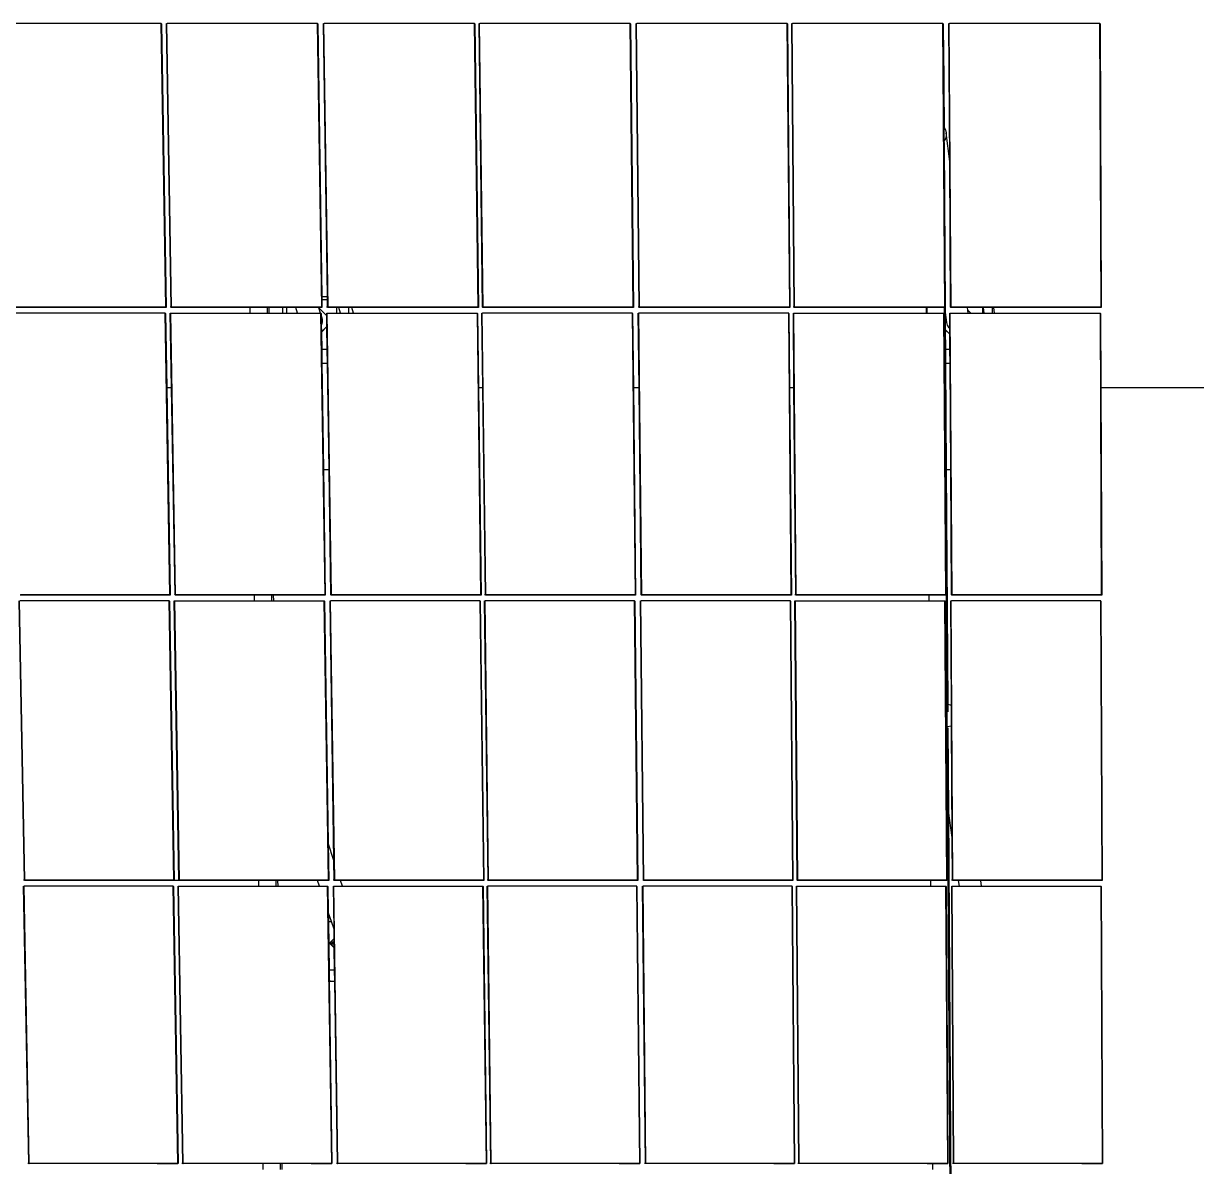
# Model space of a CAD drawing. Header units: inches. Extents: x -1856 to 1878, y -1863 to 1709.
# Drawn here: x -582.8 to -98.8, y 1237.5 to 1709 of the extents above; entities that cross this region are included whole.
import ezdxf

# ---------------------------------------------------------------- set-up
doc = ezdxf.new("R2010")
doc.units = ezdxf.units.IN
doc.header["$MEASUREMENT"] = 0

msp = doc.modelspace()

# ---------------------------------------------------------------- linework, layer by layer
for p, q in [((-526.01254, 1708.96499), (-588.11193, 1708.96605)), ((-524.03405, 1591.92042), (-526.01254, 1708.96499)), ((-525.90348, 1708.84016), (-526.01254, 1708.96499)), ((-525.90348, 1708.84016), (-523.92581, 1591.82023)), ((-523.88386, 1708.97428), (-523.69292, 1708.97318)), ((-521.91338, 1591.92964), (-523.88386, 1708.97428)), ((-523.69292, 1708.97318), (-523.60234, 1708.97428)), ((-521.72316, 1591.92855), (-523.69292, 1708.97318)), ((-461.50292, 1708.97322), (-523.60234, 1708.97428)), ((-459.76708, 1591.92859), (-461.50292, 1708.97322)), ((-461.40725, 1708.84839), (-461.50292, 1708.97322)), ((-461.40725, 1708.84839), (-459.73663, 1596.17945)), ((-459.09257, 1708.97322), (-458.90163, 1708.97212)), ((-457.4285, 1596.17945), (-459.09257, 1708.97322)), ((-458.90163, 1708.97212), (-458.81104, 1708.97322)), ((-457.17557, 1591.9275), (-458.90163, 1708.97212)), ((-396.71164, 1708.97216), (-458.81104, 1708.97322)), ((-395.21949, 1591.92754), (-396.71164, 1708.97216)), ((-396.62939, 1708.84733), (-396.71164, 1708.97216)), ((-396.62939, 1708.84733), (-395.13786, 1591.82735)), ((-394.85754, 1708.97069), (-394.6666, 1708.96959)), ((-393.37236, 1591.92608), (-394.85754, 1708.97069)), ((-394.6666, 1708.96959), (-394.57601, 1708.97069)), ((-393.18214, 1591.92499), (-394.6666, 1708.96959)), ((-332.47661, 1708.96963), (-394.57601, 1708.97069)), ((-331.22607, 1591.92503), (-332.47661, 1708.96963)), ((-332.40768, 1708.8448), (-332.47661, 1708.96963)), ((-332.40768, 1708.8448), (-331.15766, 1591.82485)), ((-330.06625, 1708.96963), (-329.87532, 1708.96853)), ((-328.82478, 1591.92503), (-330.06625, 1708.96963)), ((-329.87532, 1708.96853), (-329.78473, 1708.96963)), ((-328.63456, 1591.92394), (-329.87532, 1708.96853)), ((-267.68533, 1708.96858), (-329.78473, 1708.96963)), ((-266.67849, 1591.92398), (-267.68533, 1708.96858)), ((-267.62983, 1708.84375), (-267.68533, 1708.96858)), ((-267.62983, 1708.84375), (-266.62341, 1591.82379)), ((-265.83124, 1708.96711), (-265.6403, 1708.96601)), ((-264.83137, 1591.92252), (-265.83124, 1708.96711)), ((-265.6403, 1708.96601), (-265.54971, 1708.96711)), ((-264.64115, 1591.92143), (-265.6403, 1708.96601)), ((-203.45032, 1708.96605), (-265.54971, 1708.96711)), ((-202.68509, 1591.92147), (-203.45032, 1708.96605)), ((-203.40814, 1708.84122), (-203.45032, 1708.96605)), ((-203.40814, 1708.84122), (-203.37868, 1704.33365)), ((-201.03997, 1708.96605), (-200.84904, 1708.96495)), ((-200.67232, 1652.0591), (-201.03997, 1708.96605)), ((-200.84904, 1708.96495), (-200.75844, 1708.96605)), ((-200.09359, 1591.92038), (-200.84904, 1708.96495)), ((-138.65906, 1708.96499), (-200.75844, 1708.96605)), ((-138.13752, 1591.92042), (-138.65906, 1708.96499)), ((-138.63031, 1708.84016), (-138.65906, 1708.96499)), ((-138.63031, 1708.84016), (-138.10899, 1591.82023)), ((-203.37868, 1704.33365), (-203.2186, 1699.9973)), ((-203.37868, 1704.33365), (-202.64322, 1591.82129)), ((-203.2186, 1699.9973), (-203.00154, 1666.05543)), ((-203.0208, 1666.08785), (-203.00154, 1666.05543)), ((-203.00154, 1666.05543), (-202.4532, 1665.13238)), ((-202.4532, 1665.13238), (-202.11372, 1663.9256)), ((-202.40753, 1661.45723), (-203.0208, 1660.36386)), ((-202.09814, 1662.67207), (-202.40753, 1661.45723)), ((-202.11372, 1663.9256), (-202.09814, 1662.67207)), ((-200.67232, 1652.0591), (-202.11372, 1663.9256)), ((-202.96206, 1659.88353), (-202.52205, 1591.08036)), ((-200.2838, 1591.92147), (-200.67232, 1652.0591)), ((-457.4285, 1596.17945), (-459.73663, 1596.17945)), ((-459.73663, 1596.17945), (-459.72028, 1595.07636)), ((-459.72028, 1595.07636), (-457.41223, 1595.07636)), ((-459.72028, 1595.07636), (-459.67212, 1591.82841)), ((-457.41223, 1595.07636), (-457.4285, 1596.17945)), ((-457.36579, 1591.92859), (-457.41223, 1595.07636)), ((-524.36273, 1589.43459), (-586.22359, 1589.43564)), ((-523.92581, 1591.82023), (-586.05927, 1591.82129)), ((-524.03405, 1591.92042), (-585.89987, 1591.92147)), ((-532.66702, 1591.92041), (-524.03402, 1591.91895)), ((-522.39799, 1473.28579), (-524.36273, 1589.43459)), ((-524.25443, 1589.33492), (-524.36273, 1589.43459)), ((-524.25443, 1589.33492), (-523.73596, 1558.67798)), ((-523.92581, 1591.82023), (-524.03405, 1591.92042)), ((-524.03402, 1591.91895), (-524.03405, 1591.92042)), ((-522.21546, 1591.92855), (-522.28409, 1591.92855)), ((-522.24223, 1589.44381), (-522.05202, 1589.44272)), ((-521.72391, 1558.67798), (-522.24223, 1589.44381)), ((-522.05202, 1589.44272), (-521.96179, 1589.44381)), ((-520.09595, 1473.29386), (-522.05202, 1589.44272)), ((-521.91338, 1591.92964), (-522.00363, 1591.92855)), ((-521.96179, 1589.44381), (-489.32318, 1589.44325)), ((-521.91338, 1591.92964), (-521.80559, 1591.82946)), ((-521.72316, 1591.92855), (-521.91338, 1591.92964)), ((-489.36006, 1591.82891), (-521.80559, 1591.82946)), ((-521.63292, 1591.92964), (-521.72316, 1591.92855)), ((-459.76708, 1591.92859), (-521.63292, 1591.92964)), ((-489.32318, 1589.44325), (-489.36006, 1591.82891)), ((-482.16548, 1591.82879), (-489.36006, 1591.82891)), ((-489.32318, 1589.44325), (-482.12914, 1589.44313)), ((-482.12914, 1589.44313), (-482.16548, 1591.82879)), ((-481.57329, 1591.82878), (-482.16548, 1591.82879)), ((-482.12914, 1589.44313), (-481.53701, 1589.44312)), ((-481.57329, 1591.82878), (-481.53701, 1589.44312)), ((-475.9317, 1591.82868), (-481.57329, 1591.82878)), ((-481.53701, 1589.44312), (-475.9317, 1589.44303)), ((-475.9317, 1591.82868), (-475.9317, 1589.44303)), ((-474.21752, 1591.82865), (-475.9317, 1591.82868)), ((-475.9317, 1589.44303), (-474.21752, 1589.443)), ((-474.21752, 1589.443), (-474.21752, 1591.82865)), ((-470.46118, 1591.82859), (-474.21752, 1591.82865)), ((-474.21752, 1589.443), (-469.7561, 1589.44292)), ((-469.7561, 1589.44292), (-470.46118, 1591.82859)), ((-460.95328, 1591.82843), (-470.46118, 1591.82859)), ((-469.7561, 1589.44292), (-460.26246, 1589.44276)), ((-468.40006, 1591.92859), (-459.76706, 1591.92712)), ((-460.90586, 1591.66466), (-460.95328, 1591.82843)), ((-459.67212, 1591.82841), (-460.95328, 1591.82843)), ((-460.90586, 1591.66466), (-457.68506, 1588.44386)), ((-460.26246, 1589.44276), (-460.90586, 1591.66466)), ((-460.26246, 1589.44276), (-460.10091, 1589.44276)), ((-458.37696, 1473.2939), (-460.10091, 1589.44276)), ((-460.00589, 1589.34309), (-460.10091, 1589.44276)), ((-460.00589, 1589.34309), (-459.99359, 1588.51427)), ((-459.88531, 1588.14036), (-459.99359, 1588.51427)), ((-459.99359, 1588.51427), (-459.93359, 1584.4714)), ((-459.88531, 1588.14036), (-459.56153, 1586.98938)), ((-459.67212, 1591.82841), (-459.76708, 1591.92859)), ((-459.76706, 1591.92712), (-459.76708, 1591.92859)), ((-457.66787, 1591.9275), (-457.7365, 1591.9275)), ((-457.69981, 1589.44276), (-457.50961, 1589.44167)), ((-457.68506, 1588.44386), (-457.69981, 1589.44276)), ((-457.61972, 1584.01806), (-457.68506, 1588.44386)), ((-457.50961, 1589.44167), (-457.41937, 1589.44276)), ((-455.79536, 1473.29282), (-457.50961, 1589.44167)), ((-457.36579, 1591.92859), (-457.45603, 1591.9275)), ((-457.41937, 1589.44276), (-453.62692, 1589.44269)), ((-457.36579, 1591.92859), (-457.27132, 1591.82841)), ((-457.17557, 1591.9275), (-457.36579, 1591.92859)), ((-453.62692, 1591.82834), (-457.27132, 1591.82841)), ((-457.08532, 1591.92859), (-457.17557, 1591.9275)), ((-395.21949, 1591.92754), (-457.08532, 1591.92859)), ((-453.62692, 1591.82834), (-453.62692, 1589.44269)), ((-452.7032, 1591.82833), (-453.62692, 1591.82834)), ((-453.62692, 1589.44269), (-452.02474, 1589.44266)), ((-452.02474, 1589.44266), (-452.7032, 1591.82833)), ((-448.57629, 1591.82826), (-452.7032, 1591.82833)), ((-452.02474, 1589.44266), (-448.57629, 1589.4426)), ((-448.57629, 1589.4426), (-448.57629, 1591.82826)), ((-447.35346, 1591.82824), (-448.57629, 1591.82826)), ((-448.57629, 1589.4426), (-446.68301, 1589.44257)), ((-446.68301, 1589.44257), (-447.35346, 1591.82824)), ((-395.13786, 1591.82735), (-447.35346, 1591.82824)), ((-446.68301, 1589.44257), (-395.55849, 1589.44171)), ((-403.85246, 1591.92753), (-395.21947, 1591.92607)), ((-394.07638, 1473.29286), (-395.55849, 1589.44171)), ((-395.4768, 1589.34204), (-395.55849, 1589.44171)), ((-395.4768, 1589.34204), (-395.08559, 1558.67798)), ((-395.13786, 1591.82735), (-395.21949, 1591.92754)), ((-395.21947, 1591.92607), (-395.21949, 1591.92754)), ((-393.67445, 1591.92499), (-393.74308, 1591.92499)), ((-393.71152, 1589.44025), (-393.52131, 1589.43916)), ((-393.32081, 1558.67798), (-393.71152, 1589.44025)), ((-393.52131, 1589.43916), (-393.43107, 1589.44025)), ((-392.04683, 1473.29033), (-393.52131, 1589.43916)), ((-393.37236, 1591.92608), (-393.46261, 1591.92499)), ((-331.57021, 1589.4392), (-393.43107, 1589.44025)), ((-393.37236, 1591.92608), (-393.29111, 1591.8259)), ((-393.18214, 1591.92499), (-393.37236, 1591.92608)), ((-331.15766, 1591.82485), (-393.29111, 1591.8259)), ((-393.0919, 1591.92608), (-393.18214, 1591.92499)), ((-331.22607, 1591.92503), (-393.0919, 1591.92608)), ((-339.85904, 1591.92503), (-331.22605, 1591.92356)), ((-330.32785, 1473.29037), (-331.57021, 1589.4392)), ((-331.50173, 1589.33953), (-331.57021, 1589.4392)), ((-331.50173, 1589.33953), (-331.17383, 1558.67798)), ((-331.15766, 1591.82485), (-331.22607, 1591.92503)), ((-331.22605, 1591.92356), (-331.22607, 1591.92503)), ((-329.12687, 1591.92394), (-329.19549, 1591.92394)), ((-329.16911, 1589.4392), (-328.97891, 1589.43811)), ((-328.84246, 1558.67798), (-329.16911, 1589.4392)), ((-328.97891, 1589.43811), (-328.88867, 1589.4392)), ((-327.74626, 1473.28928), (-328.97891, 1589.43811)), ((-328.82478, 1591.92503), (-328.91503, 1591.92394)), ((-267.0278, 1589.43815), (-328.88867, 1589.4392)), ((-328.82478, 1591.92503), (-328.75686, 1591.82485)), ((-328.63456, 1591.92394), (-328.82478, 1591.92503)), ((-266.62341, 1591.82379), (-328.75686, 1591.82485)), ((-328.54431, 1591.92503), (-328.63456, 1591.92394)), ((-266.67849, 1591.92398), (-328.54431, 1591.92503)), ((-275.31146, 1591.92397), (-266.67848, 1591.92251)), ((-266.02728, 1473.28933), (-267.0278, 1589.43815)), ((-266.97266, 1589.33848), (-267.0278, 1589.43815)), ((-266.97266, 1589.33848), (-266.70859, 1558.67798)), ((-266.62341, 1591.82379), (-266.67849, 1591.92398)), ((-266.67848, 1591.92251), (-266.67849, 1591.92398)), ((-265.13346, 1591.92143), (-265.20209, 1591.92143)), ((-265.18083, 1589.43669), (-264.99063, 1589.4356)), ((-264.9177, 1558.67798), (-265.18083, 1589.43669)), ((-264.99063, 1589.4356), (-264.90039, 1589.43669)), ((-263.99774, 1473.2868), (-264.99063, 1589.4356)), ((-264.83137, 1591.92252), (-264.92162, 1591.92143)), ((-264.90039, 1589.43669), (-210.35626, 1589.43576)), ((-264.83137, 1591.92252), (-264.77667, 1591.82234)), ((-264.64115, 1591.92143), (-264.83137, 1591.92252)), ((-210.35626, 1591.82142), (-264.77667, 1591.82234)), ((-264.5509, 1591.92252), (-264.64115, 1591.92143)), ((-202.68509, 1591.92147), (-264.5509, 1591.92252)), ((-211.31806, 1591.92147), (-202.68508, 1591.92)), ((-210.35626, 1591.82142), (-210.35626, 1589.43576)), ((-209.97041, 1591.82141), (-210.35626, 1591.82142)), ((-210.35626, 1589.43576), (-209.95459, 1589.43576)), ((-209.95459, 1589.43576), (-209.97041, 1591.82141)), ((-202.77583, 1591.82129), (-209.97041, 1591.82141)), ((-209.95459, 1589.43576), (-203.03953, 1589.43564)), ((-202.27876, 1473.28684), (-203.03953, 1589.43564)), ((-202.9976, 1589.33598), (-203.03953, 1589.43564)), ((-202.9976, 1589.33598), (-202.23714, 1473.21144)), ((-198.28768, 891.10501), (-202.77583, 1591.82129)), ((-202.64322, 1591.82129), (-202.77583, 1591.82129)), ((-202.64322, 1591.82129), (-202.68509, 1591.92147)), ((-202.68508, 1591.92), (-202.68509, 1591.92147)), ((-202.35863, 1589.79648), (-202.52205, 1591.08036)), ((-202.52205, 1591.08036), (-202.51285, 1589.64225)), ((-202.51285, 1589.64225), (-202.35863, 1589.79648)), ((-202.51285, 1589.64225), (-202.46852, 1582.70999)), ((-201.83478, 1585.68095), (-202.35863, 1589.79648)), ((-200.58589, 1591.92038), (-200.65452, 1591.92038)), ((-200.63844, 1589.43564), (-200.44824, 1589.43455)), ((-200.59812, 1583.20721), (-200.63844, 1589.43564)), ((-200.44824, 1589.43455), (-200.35799, 1589.43564)), ((-199.69718, 1473.28575), (-200.44824, 1589.43455)), ((-200.2838, 1591.92147), (-200.37405, 1591.92038)), ((-200.35799, 1589.43564), (-193.06556, 1589.43551)), ((-200.2838, 1591.92147), (-200.24243, 1591.82129)), ((-200.09359, 1591.92038), (-200.2838, 1591.92147)), ((-193.35534, 1591.82117), (-200.24243, 1591.82129)), ((-200.00333, 1591.92147), (-200.09359, 1591.92038)), ((-138.13752, 1591.92042), (-200.00333, 1591.92147)), ((-193.22897, 1590.78087), (-193.35534, 1591.82117)), ((-187.09304, 1591.82106), (-193.35534, 1591.82117)), ((-193.22897, 1590.78087), (-191.8836, 1589.43549)), ((-193.06556, 1589.43551), (-193.22897, 1590.78087)), ((-193.06556, 1589.43551), (-191.8836, 1589.43549)), ((-191.8836, 1589.43549), (-187.09304, 1589.43541)), ((-187.09304, 1591.82106), (-187.09304, 1589.43541)), ((-186.71122, 1591.82106), (-187.09304, 1591.82106)), ((-187.09304, 1589.43541), (-186.43139, 1589.4354)), ((-186.43139, 1589.4354), (-186.71122, 1591.82106)), ((-183.00085, 1591.82099), (-186.71122, 1591.82106)), ((-186.43139, 1589.4354), (-183.00085, 1589.43534)), ((-183.00085, 1589.43534), (-183.00085, 1591.82099)), ((-182.50115, 1591.82099), (-183.00085, 1591.82099)), ((-183.00085, 1589.43534), (-182.22764, 1589.43533)), ((-182.22764, 1589.43533), (-182.50115, 1591.82099)), ((-138.10899, 1591.82023), (-182.50115, 1591.82099)), ((-182.22764, 1589.43533), (-138.49714, 1589.43459)), ((-146.77049, 1591.92041), (-138.13751, 1591.91895)), ((-137.97821, 1473.28579), (-138.49714, 1589.43459)), ((-138.46854, 1589.33492), (-138.49714, 1589.43459)), ((-138.46854, 1589.33492), (-138.3316, 1558.67798)), ((-138.10899, 1591.82023), (-138.13752, 1591.92042)), ((-138.13751, 1591.91895), (-138.13752, 1591.92042)), ((-459.84175, 1584.63514), (-459.93359, 1584.4714)), ((-459.93359, 1584.4714), (-459.89313, 1581.74465)), ((-457.61972, 1584.01806), (-459.89313, 1581.74465)), ((-457.61899, 1583.96914), (-459.8924, 1581.69573)), ((-459.54667, 1585.79382), (-459.84175, 1584.63514)), ((-459.56153, 1586.98938), (-459.54667, 1585.79382)), ((-457.61899, 1583.96914), (-457.61972, 1584.01806)), ((-457.47897, 1574.48576), (-457.61899, 1583.96914)), ((-201.51099, 1584.52997), (-201.83478, 1585.68095)), ((-200.90034, 1583.50201), (-201.51099, 1584.52997)), ((-200.59812, 1583.20721), (-200.90034, 1583.50201)), ((-200.5827, 1580.82417), (-200.59812, 1583.20721)), ((-459.89313, 1581.74465), (-459.8924, 1581.69573)), ((-459.8924, 1581.69573), (-459.78541, 1574.48576)), ((-200.5827, 1580.82417), (-202.46852, 1582.70999)), ((-202.46852, 1582.70999), (-202.4683, 1582.67621)), ((-200.58248, 1580.79039), (-202.4683, 1582.67621)), ((-202.4683, 1582.67621), (-202.41592, 1574.48576)), ((-200.58248, 1580.79039), (-200.5827, 1580.82417)), ((-200.54167, 1574.48576), (-200.58248, 1580.79039)), ((-457.47897, 1574.48576), (-459.78541, 1574.48576)), ((-459.78541, 1574.48576), (-459.70139, 1568.82404)), ((-457.39537, 1568.82404), (-457.47897, 1574.48576)), ((-200.54167, 1574.48576), (-202.41592, 1574.48576)), ((-202.41592, 1574.48576), (-202.37971, 1568.82404)), ((-200.50503, 1568.82404), (-200.54167, 1574.48576)), ((-459.70139, 1568.82404), (-457.39537, 1568.82404)), ((-459.70139, 1568.82404), (-459.0504, 1524.95517)), ((-456.74764, 1524.95517), (-457.39537, 1568.82404)), ((-202.37971, 1568.82404), (-200.50503, 1568.82404)), ((-202.37971, 1568.82404), (-202.09916, 1524.95517)), ((-200.22109, 1524.95517), (-200.50503, 1568.82404)), ((-521.72391, 1558.67798), (-523.73596, 1558.67798)), ((-523.73596, 1558.67798), (-522.29051, 1473.2104)), ((-520.28544, 1473.29495), (-521.72391, 1558.67798)), ((-393.32081, 1558.67798), (-395.08559, 1558.67798)), ((-395.08559, 1558.67798), (-393.9953, 1473.21746)), ((-392.23632, 1473.29141), (-393.32081, 1558.67798)), ((-328.84246, 1558.67798), (-331.17383, 1558.67798)), ((-331.17383, 1558.67798), (-330.25988, 1473.21498)), ((-327.93575, 1473.29037), (-328.84246, 1558.67798)), ((-264.9177, 1558.67798), (-266.70859, 1558.67798)), ((-266.70859, 1558.67798), (-265.97254, 1473.21393)), ((-264.18723, 1473.28788), (-264.9177, 1558.67798)), ((-61.48349, 1558.67798), (-138.3316, 1558.67798)), ((-138.3316, 1558.67798), (-137.94982, 1473.2104)), ((-459.0504, 1524.95517), (-456.74764, 1524.95517)), ((-459.0504, 1524.95517), (-458.28265, 1473.21851)), ((-455.98486, 1473.2939), (-456.74764, 1524.95517)), ((-202.09916, 1524.95517), (-200.22109, 1524.95517)), ((-202.09916, 1524.95517), (-201.48054, 1428.22538)), ((-199.88666, 1473.28684), (-200.22109, 1524.95517)), ((-522.29051, 1473.2104), (-584.18624, 1473.21144)), ((-522.39799, 1473.28579), (-584.02707, 1473.28684)), ((-530.99793, 1473.28579), (-522.39797, 1473.28434)), ((-522.29051, 1473.2104), (-522.39799, 1473.28579)), ((-522.39797, 1473.28434), (-522.39799, 1473.28579)), ((-520.58637, 1473.29386), (-520.65473, 1473.29386)), ((-520.28544, 1473.29495), (-520.37534, 1473.29386)), ((-520.28544, 1473.29495), (-520.17839, 1473.21955)), ((-520.09595, 1473.29386), (-520.28544, 1473.29495)), ((-487.52666, 1473.219), (-520.17839, 1473.21955)), ((-520.00605, 1473.29495), (-520.09595, 1473.29386)), ((-458.37696, 1473.2939), (-520.00605, 1473.29495)), ((-487.48969, 1470.82754), (-487.52666, 1473.219)), ((-480.35903, 1473.21888), (-487.52666, 1473.219)), ((-480.3226, 1470.82742), (-480.35903, 1473.21888)), ((-479.76961, 1473.21887), (-480.35903, 1473.21888)), ((-479.76961, 1473.21887), (-479.73324, 1470.82741)), ((-458.28265, 1473.21851), (-479.76961, 1473.21887)), ((-466.9769, 1473.2939), (-458.37694, 1473.29244)), ((-458.28265, 1473.21851), (-458.37696, 1473.2939)), ((-458.37694, 1473.29244), (-458.37696, 1473.2939)), ((-456.28579, 1473.29282), (-456.35415, 1473.29282)), ((-455.98486, 1473.2939), (-456.07476, 1473.29282)), ((-455.98486, 1473.2939), (-455.89104, 1473.21851)), ((-455.79536, 1473.29282), (-455.98486, 1473.2939)), ((-393.9953, 1473.21746), (-455.89104, 1473.21851)), ((-455.70547, 1473.2939), (-455.79536, 1473.29282)), ((-394.07638, 1473.29286), (-455.70547, 1473.2939)), ((-402.67632, 1473.29285), (-394.07636, 1473.2914)), ((-393.9953, 1473.21746), (-394.07638, 1473.29286)), ((-394.07636, 1473.2914), (-394.07638, 1473.29286)), ((-392.53725, 1473.29033), (-392.60562, 1473.29033)), ((-392.23632, 1473.29141), (-392.32622, 1473.29033)), ((-392.23632, 1473.29141), (-392.15562, 1473.21602)), ((-392.04683, 1473.29033), (-392.23632, 1473.29141)), ((-330.25988, 1473.21498), (-392.15562, 1473.21602)), ((-391.95693, 1473.29141), (-392.04683, 1473.29033)), ((-330.32785, 1473.29037), (-391.95693, 1473.29141)), ((-338.92779, 1473.29036), (-330.32783, 1473.28891)), ((-330.25988, 1473.21498), (-330.32785, 1473.29037)), ((-330.32783, 1473.28891), (-330.32785, 1473.29037)), ((-328.23668, 1473.28928), (-328.30504, 1473.28928)), ((-327.93575, 1473.29037), (-328.02565, 1473.28928)), ((-327.93575, 1473.29037), (-327.86827, 1473.21498)), ((-327.74626, 1473.28928), (-327.93575, 1473.29037)), ((-265.97254, 1473.21393), (-327.86827, 1473.21498)), ((-327.65635, 1473.29037), (-327.74626, 1473.28928)), ((-266.02728, 1473.28933), (-327.65635, 1473.29037)), ((-274.62722, 1473.28932), (-266.02726, 1473.28787)), ((-265.97254, 1473.21393), (-266.02728, 1473.28933)), ((-266.02726, 1473.28787), (-266.02728, 1473.28933)), ((-264.48816, 1473.28679), (-264.55653, 1473.28679)), ((-264.18723, 1473.28788), (-264.27713, 1473.28679)), ((-264.18723, 1473.28788), (-264.13287, 1473.21249)), ((-263.99774, 1473.2868), (-264.18723, 1473.28788)), ((-209.18375, 1473.21156), (-264.13287, 1473.21249)), ((-263.90783, 1473.28788), (-263.99774, 1473.2868)), ((-202.27876, 1473.28684), (-263.90783, 1473.28788)), ((-210.8787, 1473.28683), (-202.27875, 1473.28538)), ((-209.16789, 1470.8201), (-209.18375, 1473.21156)), ((-202.23714, 1473.21144), (-209.18375, 1473.21156)), ((-202.23714, 1473.21144), (-202.27876, 1473.28684)), ((-202.27875, 1473.28538), (-202.27876, 1473.28684)), ((-200.1876, 1473.28575), (-200.25597, 1473.28575)), ((-199.88666, 1473.28684), (-199.97657, 1473.28575)), ((-199.88666, 1473.28684), (-199.84554, 1473.21144)), ((-199.69718, 1473.28575), (-199.88666, 1473.28684)), ((-137.94982, 1473.2104), (-199.84554, 1473.21144)), ((-199.60727, 1473.28684), (-199.69718, 1473.28575)), ((-137.97821, 1473.28579), (-199.60727, 1473.28684)), ((-146.57814, 1473.28579), (-137.9782, 1473.28434)), ((-137.94982, 1473.2104), (-137.97821, 1473.28579)), ((-137.9782, 1473.28434), (-137.97821, 1473.28579)), ((-582.44688, 1355.55672), (-584.62907, 1470.81999)), ((-582.2581, 1355.55564), (-584.43959, 1470.81891)), ((-522.72555, 1470.81895), (-584.3497, 1470.81999)), ((-520.77441, 1355.55568), (-522.72555, 1470.81895)), ((-522.618, 1470.74407), (-522.72555, 1470.81895)), ((-522.618, 1470.74407), (-520.66767, 1355.50471)), ((-520.61316, 1470.8281), (-520.42368, 1470.82702)), ((-518.66992, 1355.56476), (-520.61316, 1470.8281)), ((-520.42368, 1470.82702), (-520.33379, 1470.8281)), ((-518.48114, 1355.56369), (-520.42368, 1470.82702)), ((-520.33379, 1470.8281), (-487.48969, 1470.82754)), ((-487.48969, 1470.82754), (-480.3226, 1470.82742)), ((-480.3226, 1470.82742), (-479.73324, 1470.82741)), ((-479.73324, 1470.82741), (-458.70962, 1470.82706)), ((-456.99744, 1355.56373), (-458.70962, 1470.82706)), ((-458.61525, 1470.75218), (-458.70962, 1470.82706)), ((-458.61525, 1470.75218), (-457.13229, 1370.90006)), ((-456.31771, 1470.82706), (-456.12824, 1470.82597)), ((-454.73484, 1363.7103), (-456.31771, 1470.82706)), ((-456.12824, 1470.82597), (-456.03834, 1470.82706)), ((-454.42569, 1355.56265), (-456.12824, 1470.82597)), ((-394.41418, 1470.82601), (-456.03834, 1470.82706)), ((-392.94198, 1355.56269), (-394.41418, 1470.82601)), ((-394.33303, 1470.75113), (-394.41418, 1470.82601)), ((-394.33303, 1470.75113), (-392.86144, 1355.51172)), ((-392.57427, 1470.82457), (-392.38479, 1470.82348)), ((-391.10894, 1355.56126), (-392.57427, 1470.82457)), ((-392.38479, 1470.82348), (-392.2949, 1470.82457)), ((-390.92017, 1355.56018), (-392.38479, 1470.82348)), ((-330.67074, 1470.82352), (-392.2949, 1470.82457)), ((-329.43647, 1355.56022), (-330.67074, 1470.82352)), ((-330.60271, 1470.74864), (-330.67074, 1470.82352)), ((-330.60271, 1470.74864), (-329.36895, 1355.50925)), ((-328.27883, 1470.82352), (-328.08936, 1470.82244)), ((-327.05349, 1355.56022), (-328.27883, 1470.82352)), ((-328.08936, 1470.82244), (-327.99946, 1470.82353)), ((-326.86473, 1355.55915), (-328.08936, 1470.82244)), ((-266.37531, 1470.82248), (-327.99946, 1470.82353)), ((-265.38103, 1355.55919), (-266.37531, 1470.82248)), ((-266.3205, 1470.7476), (-266.37531, 1470.82248)), ((-266.3205, 1470.7476), (-265.32664, 1355.50821)), ((-264.5354, 1470.82104), (-264.34593, 1470.81995)), ((-263.54799, 1355.55775), (-264.5354, 1470.82104)), ((-264.34593, 1470.81995), (-264.25603, 1470.82104)), ((-263.35923, 1355.55668), (-264.34593, 1470.81995)), ((-264.25603, 1470.82104), (-209.16789, 1470.8201)), ((-209.16789, 1470.8201), (-202.63189, 1470.81999)), ((-201.87554, 1355.55672), (-202.63189, 1470.81999)), ((-202.5902, 1470.74511), (-202.63189, 1470.81999)), ((-202.5902, 1470.74511), (-201.83416, 1355.50574)), ((-200.23998, 1470.81999), (-200.05051, 1470.81891)), ((-199.96052, 1427.72356), (-200.23998, 1470.81999)), ((-200.05051, 1470.81891), (-199.96061, 1470.81999)), ((-199.3038, 1355.55564), (-200.05051, 1470.81891)), ((-138.33646, 1470.81895), (-199.96061, 1470.81999)), ((-137.82011, 1355.55568), (-138.33646, 1470.81895)), ((-138.308, 1470.74407), (-138.33646, 1470.81895)), ((-138.308, 1470.74407), (-137.79186, 1355.50471)), ((-201.48054, 1428.22538), (-200.33513, 1427.93368)), ((-201.48054, 1428.22538), (-201.46022, 1425.04752)), ((-200.33513, 1427.93368), (-199.96052, 1427.72356)), ((-199.90602, 1419.31919), (-199.96052, 1427.72356)), ((-201.42321, 1418.79241), (-201.46022, 1418.79195)), ((-200.2257, 1419.12929), (-201.42321, 1418.79241)), ((-201.41833, 1418.49692), (-201.1987, 1384.15431)), ((-199.90602, 1419.31919), (-200.2257, 1419.12929)), ((-199.60699, 1373.20413), (-199.90602, 1419.31919)), ((-199.60699, 1373.20413), (-201.1987, 1384.15431)), ((-201.1987, 1384.15431), (-199.95598, 1189.83793)), ((-454.73484, 1363.7103), (-457.13229, 1370.90006)), ((-457.13229, 1370.90006), (-456.90377, 1355.51275)), ((-199.49256, 1355.55672), (-199.60699, 1373.20413)), ((-454.61446, 1355.56373), (-454.73484, 1363.7103)), ((-582.74665, 1355.55564), (-582.81476, 1355.55564)), ((-582.44688, 1355.55672), (-582.53643, 1355.55564)), ((-582.44688, 1355.55672), (-582.3275, 1355.50574)), ((-582.2581, 1355.55564), (-582.44688, 1355.55672)), ((-520.66767, 1355.50471), (-582.3275, 1355.50574)), ((-582.16855, 1355.55672), (-582.2581, 1355.55564)), ((-520.77441, 1355.55568), (-582.16855, 1355.55672)), ((-529.34157, 1355.55567), (-520.77439, 1355.55423)), ((-520.66767, 1355.50471), (-520.77441, 1355.55568)), ((-520.77439, 1355.55423), (-520.77441, 1355.55568)), ((-520.77441, 1355.55527), (-518.39143, 1355.55527)), ((-518.96969, 1355.56369), (-519.0378, 1355.56369)), ((-518.66992, 1355.56476), (-518.75947, 1355.56369)), ((-518.66992, 1355.56476), (-518.56361, 1355.51379)), ((-518.48114, 1355.56369), (-518.66992, 1355.56476)), ((-485.70723, 1355.51324), (-518.56361, 1355.51379)), ((-518.39159, 1355.56476), (-518.48114, 1355.56369)), ((-456.99744, 1355.56373), (-518.39159, 1355.56476)), ((-485.67015, 1353.11469), (-485.70723, 1355.51324)), ((-478.56635, 1355.51312), (-485.70723, 1355.51324)), ((-478.52982, 1353.11457), (-478.56635, 1355.51312)), ((-477.97967, 1355.51311), (-478.56635, 1355.51312)), ((-477.97967, 1355.51311), (-477.94319, 1353.11456)), ((-461.54736, 1355.51283), (-477.97967, 1355.51311)), ((-465.56459, 1355.56372), (-456.99742, 1355.56228)), ((-460.73065, 1353.11427), (-461.54736, 1355.51283)), ((-456.90377, 1355.51275), (-461.54736, 1355.51283)), ((-456.90377, 1355.51275), (-456.99744, 1355.56373)), ((-456.99742, 1355.56228), (-456.99744, 1355.56373)), ((-454.91424, 1355.56265), (-454.98234, 1355.56265)), ((-454.61446, 1355.56373), (-454.70401, 1355.56265)), ((-454.61446, 1355.56373), (-454.52128, 1355.51275)), ((-454.42569, 1355.56265), (-454.61446, 1355.56373)), ((-452.00132, 1355.51271), (-454.52128, 1355.51275)), ((-454.33613, 1355.56373), (-454.42569, 1355.56265)), ((-392.94198, 1355.56269), (-454.33613, 1355.56373)), ((-451.20151, 1353.11415), (-452.00132, 1355.51271)), ((-392.86144, 1355.51172), (-452.00132, 1355.51271)), ((-401.50914, 1355.56269), (-392.94196, 1355.56125)), ((-392.86144, 1355.51172), (-392.94198, 1355.56269)), ((-392.94196, 1355.56125), (-392.94198, 1355.56269)), ((-391.40872, 1355.56018), (-391.47683, 1355.56018)), ((-391.10894, 1355.56126), (-391.1985, 1355.56018)), ((-391.10894, 1355.56126), (-391.02878, 1355.51028)), ((-390.92017, 1355.56018), (-391.10894, 1355.56126)), ((-329.36895, 1355.50925), (-391.02878, 1355.51028)), ((-390.83061, 1355.56126), (-390.92017, 1355.56018)), ((-329.43647, 1355.56022), (-390.83061, 1355.56126)), ((-338.00363, 1355.56022), (-329.43646, 1355.55878)), ((-329.36895, 1355.50925), (-329.43647, 1355.56022)), ((-329.43646, 1355.55878), (-329.43647, 1355.56022)), ((-327.35328, 1355.55915), (-327.42138, 1355.55915)), ((-327.05349, 1355.56022), (-327.14305, 1355.55915)), ((-327.05349, 1355.56022), (-326.98646, 1355.50925)), ((-326.86473, 1355.55915), (-327.05349, 1355.56022)), ((-265.32664, 1355.50821), (-326.98646, 1355.50925)), ((-326.77517, 1355.56022), (-326.86473, 1355.55915)), ((-265.38103, 1355.55919), (-326.77517, 1355.56022)), ((-273.94819, 1355.55918), (-265.38102, 1355.55774)), ((-265.32664, 1355.50821), (-265.38103, 1355.55919)), ((-265.38102, 1355.55774), (-265.38103, 1355.55919)), ((-263.84778, 1355.55668), (-263.91589, 1355.55668)), ((-263.54799, 1355.55775), (-263.63756, 1355.55668)), ((-263.54799, 1355.55775), (-263.49398, 1355.50678)), ((-263.35923, 1355.55668), (-263.54799, 1355.55775)), ((-208.40309, 1355.50585), (-263.49398, 1355.50678)), ((-263.26967, 1355.55775), (-263.35923, 1355.55668)), ((-201.87554, 1355.55672), (-263.26967, 1355.55775)), ((-210.44269, 1355.55671), (-201.87553, 1355.55527)), ((-208.38718, 1353.1073), (-208.40309, 1355.50585)), ((-201.83416, 1355.50574), (-208.40309, 1355.50585)), ((-201.83416, 1355.50574), (-201.87554, 1355.55672)), ((-201.87553, 1355.55527), (-201.87554, 1355.55672)), ((-199.79235, 1355.55564), (-199.86045, 1355.55564)), ((-199.49256, 1355.55672), (-199.58212, 1355.55564)), ((-199.49256, 1355.55672), (-199.45167, 1355.50574)), ((-199.3038, 1355.55564), (-199.49256, 1355.55672)), ((-197.03437, 1355.5057), (-199.45167, 1355.50574)), ((-199.21423, 1355.55672), (-199.3038, 1355.55564)), ((-137.82011, 1355.55568), (-199.21423, 1355.55672)), ((-196.68572, 1353.10714), (-197.03437, 1355.5057)), ((-187.86812, 1355.50555), (-197.03437, 1355.5057)), ((-187.53569, 1353.10699), (-187.86812, 1355.50555)), ((-137.79186, 1355.50471), (-187.86812, 1355.50555)), ((-146.38726, 1355.55567), (-137.8201, 1355.55423)), ((-137.79186, 1355.50471), (-137.82011, 1355.55568)), ((-137.8201, 1355.55423), (-137.82011, 1355.55568)), ((-582.76837, 1353.1072), (-582.57961, 1353.10612)), ((-580.60139, 1238.71937), (-582.76837, 1353.1072)), ((-582.57961, 1353.10612), (-582.49007, 1353.1072)), ((-580.41333, 1238.71831), (-582.57961, 1353.10612)), ((-521.10082, 1353.10616), (-582.49007, 1353.1072)), ((-519.16314, 1238.71834), (-521.10082, 1353.10616)), ((-520.99402, 1353.0557), (-521.10082, 1353.10616)), ((-520.99402, 1353.0557), (-519.05713, 1238.69142)), ((-518.99649, 1353.11525), (-518.80773, 1353.11417)), ((-517.06663, 1238.72736), (-518.99649, 1353.11525)), ((-518.80773, 1353.11417), (-518.71818, 1353.11525)), ((-516.87858, 1238.72629), (-518.80773, 1353.11417)), ((-518.71818, 1353.11525), (-485.67015, 1353.11469)), ((-485.67015, 1353.11469), (-478.52982, 1353.11457)), ((-478.52982, 1353.11457), (-477.94319, 1353.11456)), ((-477.94319, 1353.11456), (-460.73065, 1353.11427)), ((-460.73065, 1353.11427), (-457.32892, 1353.11421)), ((-455.62837, 1238.72633), (-457.32892, 1353.11421)), ((-457.23519, 1353.06374), (-457.32892, 1353.11421)), ((-457.23519, 1353.06374), (-457.07643, 1342.38221)), ((-454.94613, 1353.11421), (-454.75738, 1353.11313)), ((-454.68348, 1335.3544), (-454.94613, 1353.11421)), ((-454.75738, 1353.11313), (-454.66783, 1353.11421)), ((-453.06639, 1238.72526), (-454.75738, 1353.11313)), ((-454.66783, 1353.11421), (-451.20151, 1353.11415)), ((-451.20151, 1353.11415), (-393.27857, 1353.11317)), ((-391.81619, 1238.7253), (-393.27857, 1353.11317)), ((-393.19797, 1353.0627), (-393.27857, 1353.11317)), ((-393.19797, 1353.0627), (-391.73618, 1238.69838)), ((-391.44567, 1353.11174), (-391.25692, 1353.11066)), ((-389.99011, 1238.72388), (-391.44567, 1353.11174)), ((-391.25692, 1353.11066), (-391.16737, 1353.11174)), ((-389.80205, 1238.72281), (-391.25692, 1353.11066)), ((-329.77812, 1353.1107), (-391.16737, 1353.11174)), ((-328.55186, 1238.72285), (-329.77812, 1353.1107)), ((-329.71053, 1353.06024), (-329.77812, 1353.1107)), ((-329.71053, 1353.06024), (-328.48477, 1238.69593)), ((-327.39532, 1353.1107), (-327.20657, 1353.10963)), ((-326.17793, 1238.72285), (-327.39532, 1353.1107)), ((-327.20657, 1353.10963), (-327.11702, 1353.1107)), ((-325.98988, 1238.72178), (-327.20657, 1353.10963)), ((-265.72777, 1353.10967), (-327.11702, 1353.1107)), ((-264.73968, 1238.72182), (-265.72777, 1353.10967)), ((-265.67331, 1353.0592), (-265.72777, 1353.10967)), ((-265.67331, 1353.0592), (-264.68562, 1238.6949)), ((-263.89488, 1353.10823), (-263.70613, 1353.10716)), ((-262.91361, 1238.7204), (-263.89488, 1353.10823)), ((-263.70613, 1353.10716), (-263.61658, 1353.10823)), ((-262.72556, 1238.71933), (-263.70613, 1353.10716)), ((-263.61658, 1353.10823), (-208.38718, 1353.1073)), ((-208.38718, 1353.1073), (-202.22734, 1353.1072)), ((-201.47537, 1238.71937), (-202.22734, 1353.1072)), ((-202.18589, 1353.05673), (-202.22734, 1353.1072)), ((-202.18589, 1353.05673), (-201.43423, 1238.69245)), ((-199.84455, 1353.1072), (-199.6558, 1353.10612)), ((-199.10144, 1238.71937), (-199.84455, 1353.1072)), ((-199.6558, 1353.10612), (-199.56624, 1353.1072)), ((-198.91339, 1238.71831), (-199.6558, 1353.10612)), ((-199.56624, 1353.1072), (-196.68572, 1353.10714)), ((-196.68572, 1353.10714), (-187.53569, 1353.10699)), ((-187.53569, 1353.10699), (-138.17701, 1353.10616)), ((-137.6632, 1238.71834), (-138.17701, 1353.10616)), ((-138.14869, 1353.0557), (-138.17701, 1353.10616)), ((-138.14869, 1353.0557), (-137.63509, 1238.69142)), ((-455.75957, 1338.51474), (-457.07643, 1342.38221)), ((-457.07643, 1342.38221), (-457.01894, 1338.51474)), ((-457.01894, 1338.51474), (-455.75957, 1338.51474)), ((-457.01894, 1338.51474), (-456.72148, 1318.50193)), ((-454.68348, 1335.3544), (-455.75957, 1338.51474)), ((-455.76608, 1330.38523), (-454.62684, 1331.52447)), ((-454.62684, 1331.52447), (-454.68348, 1335.3544)), ((-454.57037, 1327.70609), (-454.62684, 1331.52447)), ((-456.5078, 1329.64351), (-455.76608, 1330.38523)), ((-456.49701, 1329.61209), (-456.5078, 1329.64351)), ((-456.48669, 1329.62241), (-456.5078, 1329.64351)), ((-456.5078, 1329.64351), (-455.50145, 1329.64351)), ((-456.49701, 1329.61209), (-456.48669, 1329.62241)), ((-455.75531, 1328.87039), (-456.49701, 1329.61209)), ((-455.76608, 1328.9018), (-456.48669, 1329.62241)), ((-455.59939, 1330.16799), (-455.76608, 1330.38523)), ((-455.76608, 1328.9018), (-455.59939, 1329.11904)), ((-455.75531, 1328.87039), (-455.76608, 1328.9018)), ((-455.74635, 1328.88207), (-455.76608, 1328.9018)), ((-455.75531, 1328.87039), (-455.74635, 1328.88207)), ((-454.57006, 1327.68514), (-455.75531, 1328.87039)), ((-454.57037, 1327.70609), (-455.74635, 1328.88207)), ((-455.5102, 1329.95267), (-455.59939, 1330.16799)), ((-455.59939, 1329.11904), (-455.4946, 1329.37203)), ((-455.53051, 1329.83263), (-455.51681, 1329.93672)), ((-455.51681, 1329.72855), (-455.53051, 1329.83263)), ((-455.52223, 1329.76972), (-455.52248, 1329.76779)), ((-455.52248, 1329.76779), (-455.5083, 1329.66004)), ((-455.51681, 1329.93672), (-455.5102, 1329.95267)), ((-455.4946, 1329.66371), (-455.51681, 1329.72855)), ((-455.497, 1329.68073), (-455.51681, 1329.72855)), ((-455.5102, 1329.95267), (-455.47663, 1330.0337)), ((-455.5083, 1329.66004), (-455.50145, 1329.64351)), ((-455.50145, 1329.64351), (-455.48927, 1329.64351)), ((-455.50145, 1329.64351), (-455.46671, 1329.55963)), ((-455.4946, 1329.66371), (-455.497, 1329.68073)), ((-455.47663, 1329.63156), (-455.497, 1329.68073)), ((-455.4946, 1329.66371), (-455.4946, 1329.65637)), ((-455.4946, 1329.66371), (-455.46546, 1329.59336)), ((-455.4946, 1329.65637), (-455.46619, 1329.58779)), ((-455.4946, 1329.37203), (-455.46619, 1329.58779)), ((-455.48927, 1329.64351), (-455.48623, 1329.64351)), ((-455.48623, 1329.64351), (-455.48159, 1329.64351)), ((-455.47663, 1330.0337), (-455.41273, 1330.11699)), ((-455.4628, 1329.61353), (-455.47663, 1329.63156)), ((-455.46671, 1329.55963), (-455.40926, 1329.48476)), ((-455.46619, 1329.58779), (-455.46546, 1329.59336)), ((-455.46619, 1329.58779), (-455.45301, 1329.55596)), ((-455.46546, 1329.59336), (-455.4628, 1329.61353)), ((-455.45442, 1329.56673), (-455.46546, 1329.59336)), ((-455.41273, 1329.54828), (-455.4628, 1329.61353)), ((-455.39923, 1329.49479), (-455.45442, 1329.56673)), ((-455.45301, 1329.55596), (-455.38685, 1329.46974)), ((-455.41273, 1330.11699), (-455.32944, 1330.1809)), ((-455.37483, 1329.5192), (-455.41273, 1329.54828)), ((-455.40926, 1329.48476), (-455.4049, 1329.47909)), ((-455.4049, 1329.47909), (-455.40055, 1329.47341)), ((-455.40055, 1329.47341), (-455.31433, 1329.40725)), ((-455.39923, 1329.49479), (-455.37483, 1329.5192)), ((-455.39052, 1329.48344), (-455.39923, 1329.49479)), ((-455.30724, 1329.41954), (-455.39052, 1329.48344)), ((-455.38685, 1329.46974), (-455.30063, 1329.40358)), ((-455.32944, 1329.48437), (-455.37483, 1329.5192)), ((-455.32944, 1330.1809), (-455.23245, 1330.22107)), ((-455.23245, 1329.44419), (-455.32944, 1329.48437)), ((-455.31433, 1329.40725), (-455.21392, 1329.36567)), ((-455.21025, 1329.37937), (-455.30724, 1329.41954)), ((-455.20022, 1329.36199), (-455.30063, 1329.40358)), ((-455.23245, 1330.22107), (-455.12837, 1330.23477)), ((-455.12837, 1329.43049), (-455.23245, 1329.44419)), ((-455.21392, 1329.36567), (-455.20683, 1329.36473)), ((-455.10618, 1329.36567), (-455.21025, 1329.37937)), ((-455.20683, 1329.36473), (-455.10618, 1329.35148)), ((-455.20022, 1329.36199), (-455.09247, 1329.34781)), ((-455.12837, 1330.23477), (-455.02429, 1330.22107)), ((-455.02429, 1329.44419), (-455.12837, 1329.43049)), ((-455.10618, 1329.36567), (-455.10618, 1329.43341)), ((-455.0021, 1329.37937), (-455.10618, 1329.36567)), ((-455.10618, 1329.36283), (-455.10618, 1329.36567)), ((-455.10618, 1329.35148), (-454.99843, 1329.36567)), ((-455.10618, 1329.35148), (-455.10618, 1329.36283)), ((-455.09247, 1329.34781), (-454.98473, 1329.36199)), ((-455.02429, 1330.22107), (-454.9273, 1330.1809)), ((-454.9273, 1329.48437), (-455.02429, 1329.44419)), ((-454.90805, 1329.41728), (-455.0021, 1329.37937)), ((-454.99843, 1329.36567), (-454.89802, 1329.40725)), ((-454.98473, 1329.36199), (-454.88432, 1329.40358)), ((-454.9273, 1330.1809), (-454.84401, 1330.11699)), ((-454.84401, 1329.54828), (-454.9273, 1329.48437)), ((-454.90805, 1329.41728), (-454.82183, 1329.48344)), ((-454.89802, 1329.40725), (-454.8118, 1329.47341)), ((-454.88432, 1329.40358), (-454.7981, 1329.46974)), ((-454.84401, 1330.11699), (-454.80059, 1330.0604)), ((-454.78011, 1329.63156), (-454.84401, 1329.54828)), ((-454.75567, 1329.56966), (-454.82183, 1329.48344)), ((-454.8118, 1329.47341), (-454.74564, 1329.55963)), ((-454.7981, 1330.05849), (-454.80059, 1330.0604)), ((-454.7981, 1330.05849), (-454.78011, 1330.0337)), ((-454.78011, 1330.0337), (-454.73993, 1329.93672)), ((-454.73993, 1329.72855), (-454.78011, 1329.63156)), ((-454.74564, 1329.97594), (-454.76854, 1330.00577)), ((-454.75567, 1329.56966), (-454.71941, 1329.65722)), ((-454.70405, 1329.87553), (-454.74564, 1329.97594)), ((-454.74564, 1329.55963), (-454.70522, 1329.65722)), ((-454.71776, 1329.87186), (-454.73993, 1329.93672)), ((-454.73993, 1329.93672), (-454.73775, 1329.92012)), ((-454.72623, 1329.83263), (-454.73993, 1329.72855)), ((-454.73775, 1329.92012), (-454.71776, 1329.87186)), ((-454.73775, 1329.92012), (-454.72623, 1329.83263)), ((-454.71941, 1329.65722), (-454.71776, 1329.66371)), ((-454.71776, 1329.87186), (-454.70405, 1329.76779)), ((-454.70405, 1329.76779), (-454.71776, 1329.66371)), ((-454.70522, 1329.65722), (-454.70405, 1329.66004)), ((-454.68987, 1329.76779), (-454.70405, 1329.87553)), ((-454.70405, 1329.66004), (-454.68987, 1329.76779)), ((-454.57006, 1327.68514), (-454.57037, 1327.70609)), ((-454.43425, 1318.50193), (-454.57006, 1327.68514)), ((-454.43425, 1318.50193), (-456.72148, 1318.50193)), ((-456.72148, 1318.50193), (-456.66658, 1314.80806)), ((-454.36609, 1313.89329), (-454.43425, 1318.50193)), ((-456.34886, 1313.89329), (-456.66658, 1314.80806)), ((-456.66658, 1314.80806), (-455.53534, 1238.69941)), ((-456.34886, 1313.89329), (-454.36609, 1313.89329)), ((-453.25444, 1238.72633), (-454.36609, 1313.89329)), ((-580.90002, 1238.7183), (-580.96787, 1238.7183)), ((-580.60139, 1238.71937), (-580.6906, 1238.7183)), ((-580.60139, 1238.71937), (-580.48283, 1238.69245)), ((-580.41333, 1238.71831), (-580.60139, 1238.71937)), ((-519.05713, 1238.69142), (-580.48283, 1238.69245)), ((-580.32412, 1238.71937), (-580.41333, 1238.71831)), ((-519.16314, 1238.71834), (-580.32412, 1238.71937)), ((-527.69776, 1238.71834), (-519.16312, 1238.71691)), ((-519.05713, 1238.69142), (-519.16314, 1238.71834)), ((-519.16312, 1238.71691), (-519.16314, 1238.71834)), ((-517.36527, 1238.72629), (-517.43312, 1238.72629)), ((-517.06663, 1238.72736), (-517.15585, 1238.72629)), ((-517.06663, 1238.72736), (-516.96106, 1238.70043)), ((-516.87858, 1238.72629), (-517.06663, 1238.72736)), ((-483.90159, 1238.69988), (-516.96106, 1238.70043)), ((-516.78936, 1238.72736), (-516.87858, 1238.72629)), ((-455.62837, 1238.72633), (-516.78936, 1238.72736)), ((-483.86446, 1236.29728), (-483.90159, 1238.69988)), ((-476.78726, 1238.69976), (-483.90159, 1238.69988)), ((-476.75067, 1236.29716), (-476.78726, 1238.69976)), ((-476.2033, 1238.69975), (-476.78726, 1238.69976)), ((-476.2033, 1238.69975), (-476.16676, 1236.29715)), ((-455.53534, 1238.69941), (-476.2033, 1238.69975)), ((-464.16299, 1238.72633), (-455.62835, 1238.7249)), ((-455.53534, 1238.69941), (-455.62837, 1238.72633)), ((-455.62835, 1238.7249), (-455.62837, 1238.72633)), ((-453.55308, 1238.72526), (-453.62093, 1238.72526)), ((-453.25444, 1238.72633), (-453.34366, 1238.72526)), ((-453.25444, 1238.72633), (-453.16189, 1238.69941)), ((-453.06639, 1238.72526), (-453.25444, 1238.72633)), ((-391.73618, 1238.69838), (-453.16189, 1238.69941)), ((-452.97717, 1238.72633), (-453.06639, 1238.72526)), ((-391.81619, 1238.7253), (-452.97717, 1238.72633)), ((-400.35081, 1238.7253), (-391.81617, 1238.72387)), ((-391.73618, 1238.69838), (-391.81619, 1238.7253)), ((-391.81617, 1238.72387), (-391.81619, 1238.7253)), ((-390.28875, 1238.72281), (-390.3566, 1238.72281)), ((-389.99011, 1238.72388), (-390.07932, 1238.72281)), ((-389.99011, 1238.72388), (-389.91047, 1238.69695)), ((-389.80205, 1238.72281), (-389.99011, 1238.72388)), ((-328.48477, 1238.69593), (-389.91047, 1238.69695)), ((-389.71283, 1238.72388), (-389.80205, 1238.72281)), ((-328.55186, 1238.72285), (-389.71283, 1238.72388)), ((-337.08647, 1238.72285), (-328.55184, 1238.72142)), ((-328.48477, 1238.69593), (-328.55186, 1238.72285)), ((-328.55184, 1238.72142), (-328.55186, 1238.72285)), ((-326.47657, 1238.72178), (-326.54442, 1238.72178)), ((-326.17793, 1238.72285), (-326.26715, 1238.72178)), ((-326.17793, 1238.72285), (-326.11132, 1238.69593)), ((-325.98988, 1238.72178), (-326.17793, 1238.72285)), ((-264.68562, 1238.6949), (-326.11132, 1238.69593)), ((-325.90065, 1238.72285), (-325.98988, 1238.72178)), ((-264.73968, 1238.72182), (-325.90065, 1238.72285)), ((-273.2743, 1238.72182), (-264.73967, 1238.72039)), ((-264.68562, 1238.6949), (-264.73968, 1238.72182)), ((-264.73967, 1238.72039), (-264.73968, 1238.72182)), ((-263.21225, 1238.71933), (-263.2801, 1238.71933)), ((-262.91361, 1238.7204), (-263.00283, 1238.71933)), ((-262.91361, 1238.7204), (-262.85992, 1238.69348)), ((-262.72556, 1238.71933), (-262.91361, 1238.7204)), ((-207.62834, 1238.69255), (-262.85992, 1238.69348)), ((-262.63633, 1238.7204), (-262.72556, 1238.71933)), ((-201.47537, 1238.71937), (-262.63633, 1238.7204)), ((-210.00999, 1238.71937), (-201.47536, 1238.71794)), ((-207.61241, 1236.28996), (-207.62834, 1238.69255)), ((-201.43423, 1238.69245), (-207.62834, 1238.69255)), ((-201.43423, 1238.69245), (-201.47537, 1238.71937)), ((-201.47536, 1238.71794), (-201.47537, 1238.71937)), ((-199.40009, 1238.7183), (-199.46793, 1238.7183)), ((-199.10144, 1238.71937), (-199.19066, 1238.7183)), ((-199.10144, 1238.71937), (-199.06078, 1238.69245)), ((-198.91339, 1238.71831), (-199.10144, 1238.71937)), ((-137.63509, 1238.69142), (-199.06078, 1238.69245)), ((-198.82417, 1238.71937), (-198.91339, 1238.71831)), ((-137.6632, 1238.71834), (-198.82417, 1238.71937)), ((-146.19782, 1238.71834), (-137.6632, 1238.71691)), ((-137.63509, 1238.69142), (-137.6632, 1238.71834)), ((-137.6632, 1238.71691), (-137.6632, 1238.71834))]:
    msp.add_line(p, q)

doc.saveas('drawing.dxf')
